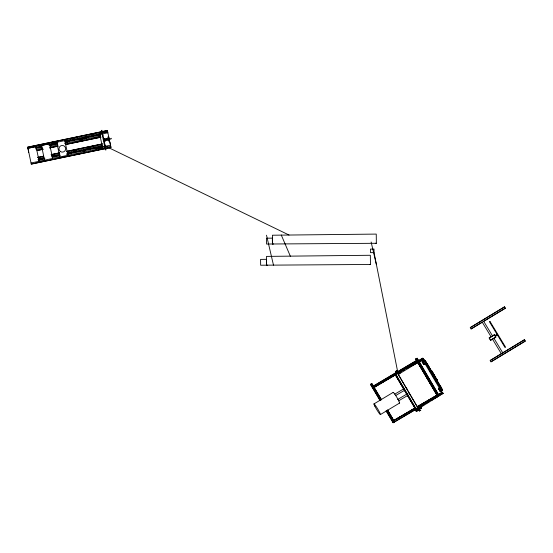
<?xml version="1.0" encoding="UTF-8"?>
<svg xmlns="http://www.w3.org/2000/svg" width="553" height="553" viewBox="0 0 553 553"><rect width="100%" height="100%" fill="white"/><g stroke="black" fill="none" stroke-linecap="round" stroke-linejoin="round"><path stroke-width="0.83" d="M394.994 374.27L397.358 372.86L419.022 409.711L416.658 411.128L395.001 374.243L416.755 411.073L417.252 410.755L395.589 373.904L395.091 374.215M424.822 363.369L425.755 362.678L424.372 360.273L422.063 361.171L423.48 360.335L423.211 360.978M439.317 388.068L439.372 388.469M439.981 387.328L441.937 390.536L442.13 389.941L440.845 387.791M424.953 360.915L424.794 361.531L425.043 360.418L427.241 363.833M381.107 399.909L371.526 383.63L381.459 399.729L371.886 383.416L370.448 384.259L380.063 400.524M374.098 387.224L395.347 374.706M374.215 387.377L395.45 374.879M394.987 375.024L394.517 374.222M396.259 372.694L395.92 373.704L396.771 375.141M400.351 371.969L399.916 371.042L400.351 371.969L397.648 373.558M394.351 422.036L387.39 410.174L394.31 422.043M394.531 421.932L387.57 410.056L394.489 421.815M437.326 395.81L415.725 359.07L417.162 358.226L438.736 394.953M437.382 395.775L415.725 359.07L416.084 358.862L437.693 395.568M416.215 411.079L415.745 410.278L416.174 411.204L418.241 409.891M418.407 408.812L421.144 407.098L421.614 407.9L416.174 411.204M436.911 395.105L417.881 406.275L437.133 395.436L418.096 406.635M434.769 398.119L438.128 396.301M436.801 379.6L437.223 380.346L436.144 380.982L433.939 376.883L436.213 380.817L437.292 380.181L431.879 371.028L430.801 371.664L431.236 372.432M435.017 376.247L433.835 377.153M426.646 364.773L424.552 361.116L425.043 360.418L431.865 371.962M425.029 361.268L425.236 360.75M430.241 371.181L430.6 370.821L430.241 371.181L436.034 380.989L436.393 380.63M430.434 371.505L426.563 364.641L430.794 371.139L428.07 365.81L431.029 370.558M435.84 380.658L440.347 387.314L430.718 371.333L430.967 370.71L431.803 372.121M441.743 390.204L441.951 389.685L437.278 381.459M442.027 390.038L442.234 389.512M441.937 390.536L442.428 389.844L440.575 386.388M440.969 390.646L441.294 390.888L442.428 389.844L436.566 379.925M439.172 387.75L425.015 363.687C428.043 362.948 422.803 357.438 423.073 361.054L422.568 360.39L422.188 360.591M433.511 376.261L440.064 387.211L439.123 387.743L439.241 388.552M440.748 387.411L439.428 387.771L439.545 388.579M441.183 391.13L442.462 390.501L440.976 387.715M424.047 360.031L423.038 361.289L424.676 364.074L423.833 364.586L422.146 361.835L423.017 360.632L424.372 360.273M423.833 364.586L424.725 364.047L423.038 361.289L422.188 361.793L423.833 364.586L424.704 363.39M424.725 364.047L425.596 362.851L423.909 360.093M440.43 391.635L438.743 388.973L440.506 387.238L438.743 388.973L440.375 391.752L442.193 389.996L440.928 387.923M441.301 390.536L440.43 391.731L441.322 391.192L439.69 388.42L438.743 388.973M417.964 406.503L418.421 407.609M414.121 364.468L421.559 360.266M417.128 358.247L438.653 395.008M421.745 360.853L422.561 360.369M441.515 390.715L441.004 391.026M419.962 408.923L418.573 409.745M418.745 407.305L441.612 392.996M442.697 392.416L419.112 407.167L419.644 408.066M419.271 408.204L443.23 393.314L442.047 392.388M418.967 409.752L397.358 372.86L396.383 373.669M422.769 359.568L421.566 360.273M399.121 372.701L422.927 358.268L423.439 359.201L398.92 374.049L398.388 373.151L399.446 372.563L399.971 373.462L398.907 374.056M417.612 407.312L441.073 393.017L439.905 393.708L440.167 394.158M418.033 407.112L440.015 393.715M431.824 399.874L433.262 398.996M440.465 394.607L434.706 398.119L440.547 394.614M422.229 405.784L424.428 404.443M426.626 403.102L428.824 401.761M431.022 400.42L433.22 399.079M441.273 394.171L442.732 393.287M470.32 327.646L504.626 306.867M471.073 328.897L505.387 308.118M422.146 361.835L423.038 361.289M494.976 335.547L497.036 334.302M495.412 336.265L497.465 335.014M490.228 360.528L524.541 339.749M490.988 361.78L525.295 341.001M424.504 360.197L423.543 359.685L422.955 360.252M422.727 360.3L423.086 360.072L422.734 360.273M440.465 391.317L440.105 391.545L440.63 391.248M442.151 392.575C443.382 391.821 439.939 393.895 441.612 392.865M419.368 409.234L418.351 409.828M373.939 403.932L393.142 392.395M380.464 414.536L399.674 402.992M421.801 359.125L422.243 358.862L421.628 359.208M424.552 361.116L425.05 361.206M439.089 395.741L431.181 400.393M436.144 380.982L430.732 371.83L431.81 371.194L434.098 375.141L431.879 371.028M394.731 394.165L403.953 388.718M395.575 395.595L404.803 390.142M434.091 374.692L433.02 375.784M433.4 376.503L434.478 375.867L437.223 380.346M397.635 399.494L406.552 394.22M398.478 400.918L408.142 395.208M435.743 380.063L436.822 379.42L437.292 380.181M396.072 372.577L373.441 386.063L396.142 372.701M397.531 371.713L416.575 360.508L397.6 371.837M394.476 374.346L399.916 371.042M420.259 359.65L422.603 358.275L420.259 359.65L420.792 360.549L423.439 359.201L422.603 358.275M395.236 374.519L374.001 387.017L374.174 387.349L395.409 374.851M406.22 368.056L410.616 365.471M412.082 364.614L417.211 361.593M408.515 366.971L409.987 366.086M412.185 364.793L416.582 362.208M399.038 372.639L400.393 371.844M414.446 363.646L415.911 362.789M414.95 407.996L393.708 420.529L415.711 407.658M415.787 407.755L393.791 420.674M417.978 406.483L436.994 395.25M415.897 407.927L393.743 420.584M442.552 392.354L439.905 393.708M416.457 408.888L393.1 422.748L415.801 409.434M431.838 399.84L433.303 398.976M427.517 402.543L428.983 401.678M419.119 408.294L420.467 407.499M420.266 408.695L421.614 407.9M396.743 373.178L396.238 373.469M395.257 373.8L421.103 359.388M421.849 358.973L397.503 372.549M422.927 358.268L421.863 358.862L422.126 359.312M422.72 359.581L423.453 359.167M399.142 372.812L401.388 371.561M402.881 370.724L404.381 369.895M406.628 368.644L411.874 365.72M412.255 365.533L421.241 360.528L420.985 360.072M370.448 384.266L380.153 400.476M443.23 393.314L442.144 393.895L441.875 393.446M27.664 147.202L107.413 130.543M38.641 145.211L42.837 144.333M52.072 142.404L57.947 141.174M73.058 138.022L77.254 137.144M89.005 134.69L95.724 133.287M104.959 131.358L107.476 130.833M27.892 148.301L107.641 131.642L99.547 133.314L102.623 148.031M101.918 133.252L102.533 133.128M51.56 144.167L57.436 142.944M66.671 141.015L70.867 140.137M85.141 137.151L86.821 136.805M35.675 147.789L41.551 146.566M49.106 144.983L57.498 143.234M65.054 141.651L100.314 134.289M35.689 147.865L41.565 146.635M49.12 145.059L57.512 143.303M65.067 141.727L107.883 132.768M35.8 148.411L42.533 147.084M49.238 145.605L57.643 143.925M65.185 142.273L100.459 134.98M50.15 145.792L51.83 145.446M66.097 142.46L67.777 142.114M79.528 139.653L82.888 138.955M84.568 138.603L86.247 138.25M97.999 135.796L99.678 135.444M102.34 135.291L102.955 135.16M36.049 149.587L41.924 148.356M50.316 146.6L57.871 145.024M64.59 143.621L100.687 136.079M41.247 149.31L42.927 148.964M75.664 142.121L77.344 141.768M79.024 141.423L82.383 140.718M94.134 138.264L98.33 137.386M37.113 150.478L42.989 149.255M49.701 147.851L58.1 146.096M100.909 137.151L65.655 144.52L100.922 137.22M37.127 150.554L43.003 149.324M49.715 147.921L58.113 146.165M108.706 136.736L108.001 136.881L108.941 141.381L109.646 141.229M104.683 139.391L104.241 139.48L104.462 140.545L104.904 140.455M109.197 138.464L109.736 138.354L109.95 139.384L109.411 139.494M109.224 138.603L109.777 138.561M104.296 139.75L104.738 139.66M109.259 138.762L109.784 138.603M109.812 138.713L109.287 138.9L109.84 138.865M109.321 139.059L109.874 139.024M104.406 140.282L104.849 140.192M109.888 139.086L109.363 139.245L109.902 139.176M37.749 157.377L43.625 156.153M51.18 154.57L59.572 152.822M66.291 151.418L102.388 143.877M37.763 157.453L43.639 156.222M51.194 154.646L59.586 152.891M66.305 151.487L102.402 143.946M57.968 153.534L59.648 153.181M71.399 150.727L77.275 149.497M87.353 147.395L90.706 146.69M92.386 146.338L94.065 145.992M38.828 158.372L43.867 157.322M51.422 155.746L59.821 153.99M67.376 152.414L101.793 145.218M104.393 145.107L105.008 144.976M38.157 159.326L39.837 158.981M52.424 156.347L55.784 155.649M67.535 153.188L69.215 152.842M73.411 151.964L76.77 151.259M83.489 149.856L85.162 149.51M86.842 149.158L90.201 148.453M38.212 159.617L44.931 158.22M51.643 156.817L60.042 155.061L52.5 156.713M67.597 153.485L102.851 146.116M38.233 159.693L44.109 158.462M66.775 153.727L102.872 146.186M38.344 160.239L44.233 159.084M52.632 157.328L60.173 155.683M66.885 154.28L110.476 145.204L111.022 147.471L31.272 164.13L27.961 148.266L36.049 146.58L39.125 161.296M66.961 154.64L68.641 154.287M82.915 151.308L84.588 150.955M96.346 148.501L102.222 147.278M104.814 147.139L105.429 147.008M31.037 162.99L110.787 146.331M39.595 162.015L43.791 161.137M58.058 158.158L59.738 157.805M61.418 157.46L64.777 156.755M76.528 154.301L80.724 153.423M92.475 150.969L96.678 150.091M98.358 149.739L101.711 149.04M31.258 164.061L111.008 147.402M273.576 243.977L266.567 244.053L266.505 238.205L272.353 238.143L272.415 243.991M375.287 243.292L376.358 243.285L376.254 234.092L272.415 235.219L272.511 243.991L376.358 243.285M374.049 252.617L370.482 252.659L370.448 249.092L374.015 249.05L374.049 252.617L397.697 371.844M267.666 265.164L260.65 265.233L260.587 259.385L266.435 259.322L266.505 265.17M369.376 264.479L370.448 264.465L370.344 255.272L266.505 256.398L266.594 265.17L370.448 264.465M425.907 363.148L432.64 374.803M440.319 387.231L442.22 390.363M440.209 387.529L439.676 388.496M442.773 393.224L440.43 394.607M424.407 363.591L425.015 363.687M105.215 145.992L289.046 235.039M406.089 387.459L406.932 388.883M424.759 360.591L426.957 363.998M430.801 371.664L433.835 376.475M430.732 371.83L431.167 372.535M439.642 388.448L441.322 391.192M408.971 393.176L409.483 394.054M492.578 336.024L483.709 321.369L505.435 308.208L504.571 306.784L470.264 327.556L471.128 328.987L482.278 322.233L491.154 336.888M493.877 338.166L502.808 352.911M492.447 339.03L501.377 353.775M436.206 380.291L439.13 385.13L436.441 379.711M423.916 360.314L424.918 361.683M432.405 372.563L427.11 363.591L430.828 370.545M433.255 373.987L434.133 375.473M434.983 376.925L440.713 386.616L442.144 390.01M430.517 371.015L436.317 380.823M415.96 358.938L437.568 395.644M415.904 358.973L437.471 395.727M421.103 407.222L421.573 408.024M387.211 410.271L394.185 422.112M386.25 410.838L393.224 422.679M386.132 410.907L393.135 422.727M431.81 371.194L434.478 375.867M424.828 360.943L426.93 364.6M433.545 376.13L436.213 380.817M281.27 235.004L290.36 256.239M107.711 138.547L107.704 140.262L107.462 139.66M108.105 139.522L108.347 140.13L107.959 138.285M106.611 139.252L106.37 138.651L106.363 140.358M106.999 140.227L107.006 138.513M105.969 139.384L105.727 138.782L105.789 140.662L105.091 138.914L105.146 140.614M371.118 242L376.358 264.479M266.505 235.205L273.486 265.17M111.222 138.271L111.347 138.865M109.052 137.78L109.556 140.186M109.943 142.294L110.427 144.609M110.718 146.345L107.4 130.467L27.65 147.133L28.134 149.441M108.118 137.974L108.623 140.379M108.001 138.001L108.499 140.4M104.793 138.948L105.181 140.794M104.662 138.699L105.167 141.098M104.545 138.72L105.042 141.126M101.932 130.252L106.031 149.884M101.317 130.384L105.416 150.008M64.832 140.58L67.908 155.303M56.738 142.273L59.814 156.997M52.625 158.483L49.549 143.759L41.454 145.446L44.53 160.17M28.251 149.994L28.728 152.303M393.231 392.817A6.27 0.574 59 0 1 396.936 397.469A6.27 0.574 59 0 1 399.183 402.75M395.291 374.077L416.955 410.955L395.291 374.077M417.612 409.013L417.992 410.478L417.149 409.04L418.586 408.197L417.612 409.013M395.547 371.498L396.957 370.669L395.547 371.498M395.492 372.19L396.176 371.796L395.492 372.19M442.407 392.195L442.469 392.83L442.407 392.195M419.319 411.01L420.736 410.181L419.319 411.01M489.993 321.473L489.46 321.798L505.041 347.526L505.58 347.201L489.993 321.473M494.437 334.655L489.08 337.904L490.594 340.399L495.951 337.157L494.437 334.655M494.368 334.938L489.364 337.973L490.663 340.116L495.668 337.088L494.368 334.938M524.486 339.66L490.179 360.438L491.043 361.862L525.35 341.09L524.486 339.66M374.816 406.144A6.27 0.574 59 0 0 380.326 414.591A6.27 0.574 59 0 0 376.462 406.967A6.27 0.574 59 0 0 374.816 406.144M60.491 151.584A3.346 3.346 0 0 0 65.662 148.978A3.346 3.346 0 0 0 60.816 145.805A3.346 3.346 0 0 0 60.491 151.584"/></g></svg>
